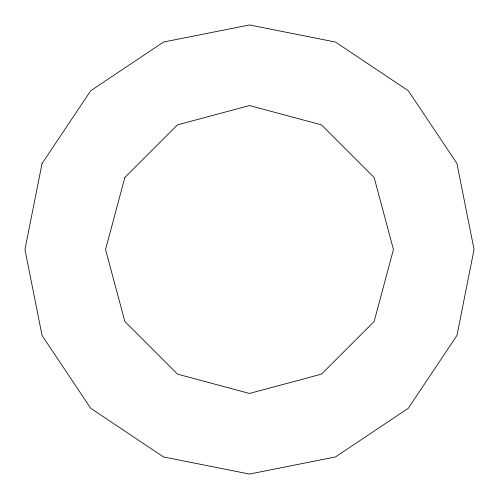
<?xml version="1.0" encoding="UTF-8"?>
<svg xmlns="http://www.w3.org/2000/svg" width="499" height="499" viewBox="0 0 499 499"><rect width="100%" height="100%" fill="white"/><g stroke="black" fill="none" stroke-linecap="round" stroke-linejoin="round"><path stroke-width="0.75" d="M42.041 163.566L24.95 249.5L42.041 335.434L90.718 408.282L163.566 456.959L249.5 474.05L335.434 456.959L408.282 408.282L456.959 335.434L474.05 249.5L456.959 163.566L408.282 90.718L335.434 42.041L249.5 24.95L163.566 42.041L90.718 90.718L42.041 163.566M124.844 177.532L105.557 249.5L124.844 321.468L177.532 374.156L249.5 393.443L321.468 374.156L374.156 321.468L393.443 249.5L374.156 177.532L321.468 124.844L249.5 105.557L177.532 124.844L124.844 177.532"/></g></svg>
